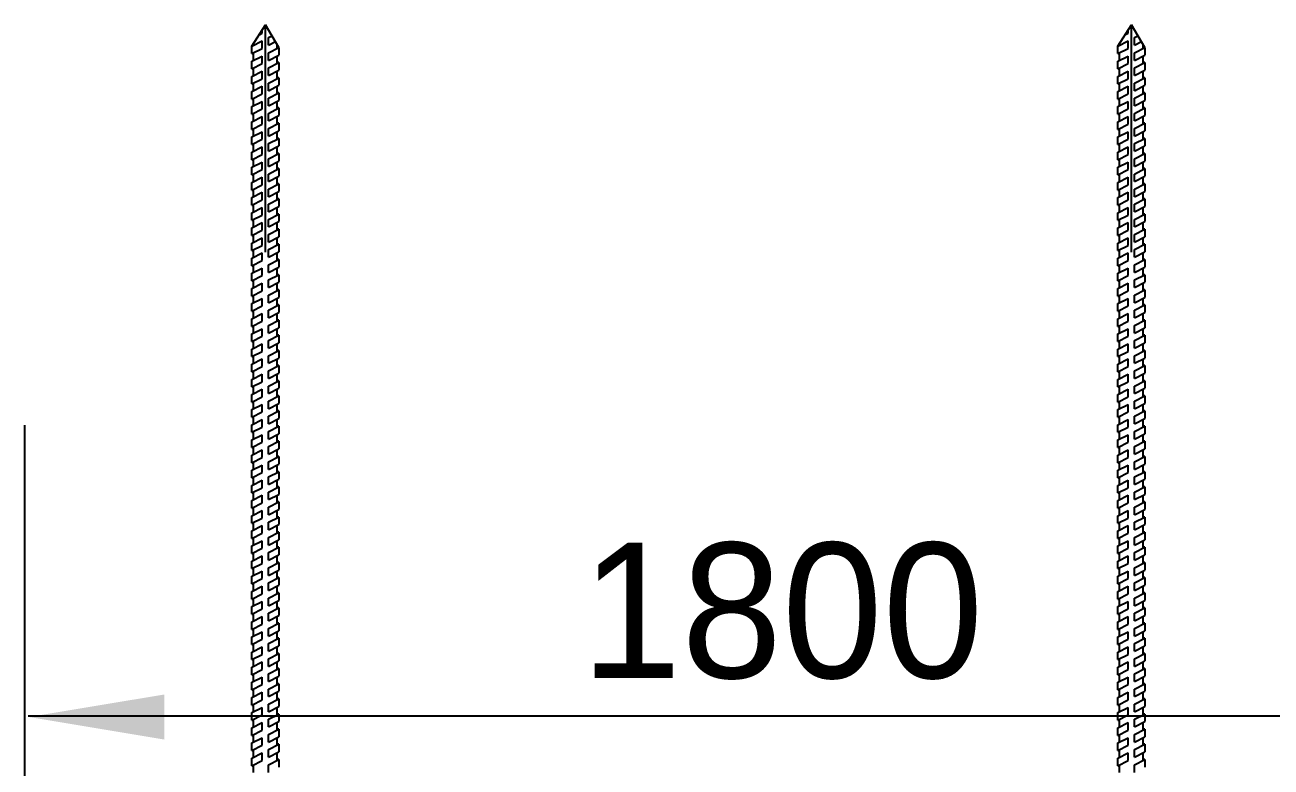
# Model space of a CAD drawing. Header units: millimetres. Extents: x -1985 to 969, y 203 to 500.
# Drawn here: x -1885.69 to -1862.67, y 352.4 to 366.11 of the extents above; entities that cross this region are included whole.
import ezdxf

# ---------------------------------------------------------------- set-up
doc = ezdxf.new("R2010")
doc.units = ezdxf.units.MM
doc.layers.add('А_1500_90', color=7, linetype='Continuous')

msp = doc.modelspace()

# ---------------------------------------------------------------- linework, layer by layer
for p, q in [((-1885.693, 338.933), (-1885.693, 358.72)), ((-1885.632, 353.347), (-1845.142, 353.347))]:
    msp.add_line(p, q)
msp.add_solid([(-1883.116, 353.741), (-1883.116, 352.908), (-1885.616, 353.325)])
at = {"layer": 'А_1500_90'}
for p, q in [((-1881.499, 365.722), (-1881.248, 366.113)), ((-1880.999, 365.696), (-1881.248, 366.113)), ((-1865.499, 365.722), (-1865.248, 366.113)), ((-1864.999, 365.696), (-1865.248, 366.113)), ((-1881.367, 365.928), (-1881.309, 365.958)), ((-1881.309, 365.958), (-1881.309, 366.018)), ((-1881.192, 365.878), (-1881.127, 365.911)), ((-1881.192, 365.738), (-1881.192, 365.878)), ((-1865.367, 365.928), (-1865.309, 365.958)), ((-1865.309, 365.958), (-1865.309, 366.018)), ((-1865.192, 365.878), (-1865.127, 365.911)), ((-1865.192, 365.738), (-1865.192, 365.878)), ((-1881.499, 365.722), (-1881.309, 365.819)), ((-1881.499, 365.582), (-1881.499, 365.722)), ((-1881.499, 365.582), (-1881.309, 365.679)), ((-1881.469, 365.737), (-1881.469, 365.768)), ((-1881.309, 365.679), (-1881.309, 365.819)), ((-1881.192, 365.738), (-1881.063, 365.804)), ((-1881.192, 365.598), (-1880.999, 365.696)), ((-1881.029, 365.681), (-1881.029, 365.747)), ((-1880.999, 365.696), (-1881.029, 365.696)), ((-1880.999, 365.696), (-1880.999, 365.556)), ((-1865.499, 365.722), (-1865.309, 365.819)), ((-1865.499, 365.582), (-1865.499, 365.722)), ((-1865.499, 365.582), (-1865.309, 365.679)), ((-1865.469, 365.737), (-1865.469, 365.768)), ((-1865.309, 365.679), (-1865.309, 365.819)), ((-1865.192, 365.738), (-1865.063, 365.804)), ((-1865.192, 365.598), (-1864.999, 365.696)), ((-1865.029, 365.681), (-1865.029, 365.747)), ((-1864.999, 365.696), (-1865.029, 365.696)), ((-1864.999, 365.696), (-1864.999, 365.556)), ((-1881.499, 365.582), (-1881.469, 365.582)), ((-1881.499, 365.442), (-1881.309, 365.538)), ((-1881.499, 365.302), (-1881.499, 365.442)), ((-1881.469, 365.457), (-1881.469, 365.597)), ((-1881.309, 365.398), (-1881.309, 365.538)), ((-1881.192, 365.458), (-1881.192, 365.598)), ((-1881.192, 365.458), (-1880.999, 365.556)), ((-1881.192, 365.319), (-1880.999, 365.417)), ((-1881.029, 365.402), (-1881.029, 365.541)), ((-1880.999, 365.417), (-1881.029, 365.417)), ((-1880.999, 365.417), (-1880.999, 365.277)), ((-1865.499, 365.582), (-1865.469, 365.582)), ((-1865.499, 365.442), (-1865.309, 365.538)), ((-1865.499, 365.302), (-1865.499, 365.442)), ((-1865.469, 365.457), (-1865.469, 365.597)), ((-1865.309, 365.398), (-1865.309, 365.538)), ((-1865.192, 365.458), (-1865.192, 365.598)), ((-1865.192, 365.458), (-1864.999, 365.556)), ((-1865.192, 365.319), (-1864.999, 365.417)), ((-1865.029, 365.402), (-1865.029, 365.541)), ((-1864.999, 365.417), (-1865.029, 365.417)), ((-1864.999, 365.417), (-1864.999, 365.277)), ((-1881.499, 365.302), (-1881.309, 365.398)), ((-1881.499, 365.302), (-1881.469, 365.302)), ((-1881.499, 365.162), (-1881.309, 365.259)), ((-1881.469, 365.177), (-1881.469, 365.317)), ((-1881.309, 365.119), (-1881.309, 365.259)), ((-1881.192, 365.179), (-1881.192, 365.319)), ((-1881.192, 365.179), (-1880.999, 365.277)), ((-1881.029, 365.121), (-1881.029, 365.262)), ((-1865.499, 365.302), (-1865.309, 365.398)), ((-1865.499, 365.302), (-1865.469, 365.302)), ((-1865.499, 365.162), (-1865.309, 365.259)), ((-1865.469, 365.177), (-1865.469, 365.317)), ((-1865.309, 365.119), (-1865.309, 365.259)), ((-1865.192, 365.179), (-1865.192, 365.319)), ((-1865.192, 365.179), (-1864.999, 365.277)), ((-1865.029, 365.121), (-1865.029, 365.262)), ((-1881.499, 365.022), (-1881.499, 365.162)), ((-1881.499, 365.022), (-1881.309, 365.119)), ((-1881.499, 365.022), (-1881.469, 365.022)), ((-1881.499, 364.882), (-1881.309, 364.979)), ((-1881.469, 364.897), (-1881.469, 365.037)), ((-1881.309, 364.839), (-1881.309, 364.979)), ((-1881.192, 365.038), (-1880.999, 365.137)), ((-1881.192, 364.898), (-1881.192, 365.038)), ((-1881.192, 364.898), (-1880.999, 364.997)), ((-1880.999, 365.137), (-1881.029, 365.137)), ((-1881.029, 364.843), (-1881.029, 364.981)), ((-1880.999, 365.137), (-1880.999, 364.997)), ((-1865.499, 365.022), (-1865.499, 365.162)), ((-1865.499, 365.022), (-1865.309, 365.119)), ((-1865.499, 365.022), (-1865.469, 365.022)), ((-1865.499, 364.882), (-1865.309, 364.979)), ((-1865.469, 364.897), (-1865.469, 365.037)), ((-1865.309, 364.839), (-1865.309, 364.979)), ((-1865.192, 365.038), (-1864.999, 365.137)), ((-1865.192, 364.898), (-1865.192, 365.038)), ((-1865.192, 364.898), (-1864.999, 364.997)), ((-1864.999, 365.137), (-1865.029, 365.137)), ((-1865.029, 364.843), (-1865.029, 364.981)), ((-1864.999, 365.137), (-1864.999, 364.997)), ((-1881.499, 364.742), (-1881.499, 364.882)), ((-1881.499, 364.742), (-1881.309, 364.839)), ((-1881.499, 364.742), (-1881.469, 364.742)), ((-1881.469, 364.618), (-1881.469, 364.757)), ((-1881.192, 364.76), (-1880.999, 364.858)), ((-1881.192, 364.62), (-1881.192, 364.76)), ((-1880.999, 364.858), (-1881.029, 364.858)), ((-1880.999, 364.858), (-1880.999, 364.718)), ((-1865.499, 364.742), (-1865.499, 364.882)), ((-1865.499, 364.742), (-1865.309, 364.839)), ((-1865.499, 364.742), (-1865.469, 364.742)), ((-1865.469, 364.618), (-1865.469, 364.757)), ((-1865.192, 364.76), (-1864.999, 364.858)), ((-1865.192, 364.62), (-1865.192, 364.76)), ((-1864.999, 364.858), (-1865.029, 364.858)), ((-1864.999, 364.858), (-1864.999, 364.718)), ((-1881.499, 364.603), (-1881.309, 364.7)), ((-1881.499, 364.463), (-1881.499, 364.603)), ((-1881.499, 364.463), (-1881.309, 364.56)), ((-1881.309, 364.56), (-1881.309, 364.7)), ((-1881.192, 364.62), (-1880.999, 364.718)), ((-1881.192, 364.479), (-1880.999, 364.578)), ((-1881.029, 364.562), (-1881.029, 364.703)), ((-1880.999, 364.578), (-1881.029, 364.578)), ((-1880.999, 364.578), (-1880.999, 364.438)), ((-1865.499, 364.603), (-1865.309, 364.7)), ((-1865.499, 364.463), (-1865.499, 364.603)), ((-1865.499, 364.463), (-1865.309, 364.56)), ((-1865.309, 364.56), (-1865.309, 364.7)), ((-1865.192, 364.62), (-1864.999, 364.718)), ((-1865.192, 364.479), (-1864.999, 364.578)), ((-1865.029, 364.562), (-1865.029, 364.703)), ((-1864.999, 364.578), (-1865.029, 364.578)), ((-1864.999, 364.578), (-1864.999, 364.438)), ((-1881.499, 364.463), (-1881.469, 364.463)), ((-1881.499, 364.323), (-1881.309, 364.42)), ((-1881.499, 364.183), (-1881.499, 364.323)), ((-1881.499, 364.183), (-1881.309, 364.28)), ((-1881.469, 364.338), (-1881.469, 364.478)), ((-1881.309, 364.28), (-1881.309, 364.42)), ((-1881.192, 364.339), (-1881.192, 364.479)), ((-1881.192, 364.339), (-1880.999, 364.438)), ((-1881.192, 364.199), (-1880.999, 364.298)), ((-1881.029, 364.282), (-1881.029, 364.422)), ((-1880.999, 364.298), (-1881.029, 364.298)), ((-1880.999, 364.298), (-1880.999, 364.158)), ((-1865.499, 364.463), (-1865.469, 364.463)), ((-1865.499, 364.323), (-1865.309, 364.42)), ((-1865.499, 364.183), (-1865.499, 364.323)), ((-1865.499, 364.183), (-1865.309, 364.28)), ((-1865.469, 364.338), (-1865.469, 364.478)), ((-1865.309, 364.28), (-1865.309, 364.42)), ((-1865.192, 364.339), (-1865.192, 364.479)), ((-1865.192, 364.339), (-1864.999, 364.438)), ((-1865.192, 364.199), (-1864.999, 364.298)), ((-1865.029, 364.282), (-1865.029, 364.422)), ((-1864.999, 364.298), (-1865.029, 364.298)), ((-1864.999, 364.298), (-1864.999, 364.158)), ((-1881.499, 364.183), (-1881.469, 364.183)), ((-1881.499, 364.043), (-1881.309, 364.14)), ((-1881.499, 363.903), (-1881.499, 364.043)), ((-1881.469, 364.058), (-1881.469, 364.198)), ((-1881.309, 364), (-1881.309, 364.14)), ((-1881.192, 364.059), (-1881.192, 364.199)), ((-1881.192, 364.059), (-1880.999, 364.158)), ((-1881.029, 364.002), (-1881.029, 364.142)), ((-1865.499, 364.183), (-1865.469, 364.183)), ((-1865.499, 364.043), (-1865.309, 364.14)), ((-1865.499, 363.903), (-1865.499, 364.043)), ((-1865.469, 364.058), (-1865.469, 364.198)), ((-1865.309, 364), (-1865.309, 364.14)), ((-1865.192, 364.059), (-1865.192, 364.199)), ((-1865.192, 364.059), (-1864.999, 364.158)), ((-1865.029, 364.002), (-1865.029, 364.142)), ((-1881.499, 363.903), (-1881.309, 364)), ((-1881.499, 363.903), (-1881.469, 363.903)), ((-1881.499, 363.763), (-1881.309, 363.859)), ((-1881.469, 363.778), (-1881.469, 363.918)), ((-1881.309, 363.719), (-1881.309, 363.859)), ((-1881.192, 363.919), (-1880.999, 364.017)), ((-1881.192, 363.779), (-1881.192, 363.919)), ((-1881.192, 363.779), (-1880.999, 363.877)), ((-1880.999, 364.017), (-1881.029, 364.017)), ((-1881.029, 363.722), (-1881.029, 363.862)), ((-1880.999, 364.017), (-1880.999, 363.877)), ((-1865.499, 363.903), (-1865.309, 364)), ((-1865.499, 363.903), (-1865.469, 363.903)), ((-1865.499, 363.763), (-1865.309, 363.859)), ((-1865.469, 363.778), (-1865.469, 363.918)), ((-1865.309, 363.719), (-1865.309, 363.859)), ((-1865.192, 363.919), (-1864.999, 364.017)), ((-1865.192, 363.779), (-1865.192, 363.919)), ((-1865.192, 363.779), (-1864.999, 363.877)), ((-1864.999, 364.017), (-1865.029, 364.017)), ((-1865.029, 363.722), (-1865.029, 363.862)), ((-1864.999, 364.017), (-1864.999, 363.877)), ((-1881.499, 363.623), (-1881.499, 363.763)), ((-1881.499, 363.623), (-1881.309, 363.719)), ((-1881.499, 363.623), (-1881.469, 363.623)), ((-1881.499, 363.482), (-1881.309, 363.579)), ((-1881.469, 363.497), (-1881.469, 363.638)), ((-1881.309, 363.439), (-1881.309, 363.579)), ((-1881.192, 363.639), (-1880.999, 363.737)), ((-1881.192, 363.499), (-1881.192, 363.639)), ((-1881.192, 363.499), (-1880.999, 363.597)), ((-1880.999, 363.737), (-1881.029, 363.737)), ((-1881.029, 363.441), (-1881.029, 363.582)), ((-1880.999, 363.737), (-1880.999, 363.597)), ((-1865.499, 363.623), (-1865.499, 363.763)), ((-1865.499, 363.623), (-1865.309, 363.719)), ((-1865.499, 363.623), (-1865.469, 363.623)), ((-1865.499, 363.482), (-1865.309, 363.579)), ((-1865.469, 363.497), (-1865.469, 363.638)), ((-1865.309, 363.439), (-1865.309, 363.579)), ((-1865.192, 363.639), (-1864.999, 363.737)), ((-1865.192, 363.499), (-1865.192, 363.639)), ((-1865.192, 363.499), (-1864.999, 363.597)), ((-1864.999, 363.737), (-1865.029, 363.737)), ((-1865.029, 363.441), (-1865.029, 363.582)), ((-1864.999, 363.737), (-1864.999, 363.597)), ((-1881.499, 363.342), (-1881.499, 363.482)), ((-1881.499, 363.342), (-1881.309, 363.439)), ((-1881.499, 363.342), (-1881.469, 363.342)), ((-1881.469, 363.217), (-1881.469, 363.357)), ((-1881.192, 363.358), (-1880.999, 363.457)), ((-1881.192, 363.218), (-1881.192, 363.358)), ((-1880.999, 363.457), (-1881.029, 363.457)), ((-1880.999, 363.457), (-1880.999, 363.317)), ((-1865.499, 363.342), (-1865.499, 363.482)), ((-1865.499, 363.342), (-1865.309, 363.439)), ((-1865.499, 363.342), (-1865.469, 363.342)), ((-1865.469, 363.217), (-1865.469, 363.357)), ((-1865.192, 363.358), (-1864.999, 363.457)), ((-1865.192, 363.218), (-1865.192, 363.358)), ((-1864.999, 363.457), (-1865.029, 363.457)), ((-1864.999, 363.457), (-1864.999, 363.317)), ((-1881.499, 363.202), (-1881.309, 363.299)), ((-1881.499, 363.062), (-1881.499, 363.202)), ((-1881.499, 363.062), (-1881.309, 363.159)), ((-1881.309, 363.159), (-1881.309, 363.299)), ((-1881.192, 363.218), (-1880.999, 363.317)), ((-1881.192, 363.079), (-1880.999, 363.178)), ((-1881.029, 363.162), (-1881.029, 363.301)), ((-1880.999, 363.178), (-1881.029, 363.178)), ((-1880.999, 363.178), (-1880.999, 363.038)), ((-1865.499, 363.202), (-1865.309, 363.299)), ((-1865.499, 363.062), (-1865.499, 363.202)), ((-1865.499, 363.062), (-1865.309, 363.159)), ((-1865.309, 363.159), (-1865.309, 363.299)), ((-1865.192, 363.218), (-1864.999, 363.317)), ((-1865.192, 363.079), (-1864.999, 363.178)), ((-1865.029, 363.162), (-1865.029, 363.301)), ((-1864.999, 363.178), (-1865.029, 363.178)), ((-1864.999, 363.178), (-1864.999, 363.038)), ((-1881.499, 363.062), (-1881.469, 363.062)), ((-1881.499, 362.923), (-1881.309, 363.02)), ((-1881.499, 362.783), (-1881.499, 362.923)), ((-1881.499, 362.783), (-1881.309, 362.88)), ((-1881.469, 362.938), (-1881.469, 363.077)), ((-1881.309, 362.88), (-1881.309, 363.02)), ((-1881.192, 362.939), (-1881.192, 363.079)), ((-1881.192, 362.939), (-1880.999, 363.038)), ((-1881.192, 362.799), (-1880.999, 362.897)), ((-1881.029, 362.882), (-1881.029, 363.022)), ((-1880.999, 362.897), (-1881.029, 362.897)), ((-1880.999, 362.897), (-1880.999, 362.757)), ((-1865.499, 363.062), (-1865.469, 363.062)), ((-1865.499, 362.923), (-1865.309, 363.02)), ((-1865.499, 362.783), (-1865.499, 362.923)), ((-1865.499, 362.783), (-1865.309, 362.88)), ((-1865.469, 362.938), (-1865.469, 363.077)), ((-1865.309, 362.88), (-1865.309, 363.02)), ((-1865.192, 362.939), (-1865.192, 363.079)), ((-1865.192, 362.939), (-1864.999, 363.038)), ((-1865.192, 362.799), (-1864.999, 362.897)), ((-1865.029, 362.882), (-1865.029, 363.022)), ((-1864.999, 362.897), (-1865.029, 362.897)), ((-1864.999, 362.897), (-1864.999, 362.757)), ((-1881.499, 362.783), (-1881.469, 362.783)), ((-1881.499, 362.643), (-1881.309, 362.74)), ((-1881.469, 362.658), (-1881.469, 362.798)), ((-1881.309, 362.6), (-1881.309, 362.74)), ((-1881.192, 362.659), (-1881.192, 362.799)), ((-1881.192, 362.659), (-1880.999, 362.757)), ((-1881.029, 362.603), (-1881.029, 362.742)), ((-1865.499, 362.783), (-1865.469, 362.783)), ((-1865.499, 362.643), (-1865.309, 362.74)), ((-1865.469, 362.658), (-1865.469, 362.798)), ((-1865.309, 362.6), (-1865.309, 362.74)), ((-1865.192, 362.659), (-1865.192, 362.799)), ((-1865.192, 362.659), (-1864.999, 362.757)), ((-1865.029, 362.603), (-1865.029, 362.742)), ((-1881.499, 362.503), (-1881.499, 362.643)), ((-1881.499, 362.503), (-1881.309, 362.6)), ((-1881.499, 362.503), (-1881.469, 362.503)), ((-1881.499, 362.363), (-1881.309, 362.46)), ((-1881.469, 362.378), (-1881.469, 362.518)), ((-1881.309, 362.32), (-1881.309, 362.46)), ((-1881.192, 362.52), (-1880.999, 362.618)), ((-1881.192, 362.38), (-1881.192, 362.52)), ((-1881.192, 362.38), (-1880.999, 362.478)), ((-1880.999, 362.618), (-1881.029, 362.618)), ((-1881.029, 362.322), (-1881.029, 362.463)), ((-1880.999, 362.618), (-1880.999, 362.478)), ((-1865.499, 362.503), (-1865.499, 362.643)), ((-1865.499, 362.503), (-1865.309, 362.6)), ((-1865.499, 362.503), (-1865.469, 362.503)), ((-1865.499, 362.363), (-1865.309, 362.46)), ((-1865.469, 362.378), (-1865.469, 362.518)), ((-1865.309, 362.32), (-1865.309, 362.46)), ((-1865.192, 362.52), (-1864.999, 362.618)), ((-1865.192, 362.38), (-1865.192, 362.52)), ((-1865.192, 362.38), (-1864.999, 362.478)), ((-1864.999, 362.618), (-1865.029, 362.618)), ((-1865.029, 362.322), (-1865.029, 362.463)), ((-1864.999, 362.618), (-1864.999, 362.478)), ((-1881.499, 362.223), (-1881.499, 362.363)), ((-1881.499, 362.223), (-1881.309, 362.32)), ((-1881.499, 362.223), (-1881.469, 362.223)), ((-1881.469, 362.098), (-1881.469, 362.238)), ((-1881.192, 362.24), (-1880.999, 362.338)), ((-1881.192, 362.1), (-1881.192, 362.24)), ((-1881.192, 362.1), (-1880.999, 362.198)), ((-1880.999, 362.338), (-1881.029, 362.338)), ((-1880.999, 362.338), (-1880.999, 362.198)), ((-1865.499, 362.223), (-1865.499, 362.363)), ((-1865.499, 362.223), (-1865.309, 362.32)), ((-1865.499, 362.223), (-1865.469, 362.223)), ((-1865.469, 362.098), (-1865.469, 362.238)), ((-1865.192, 362.24), (-1864.999, 362.338)), ((-1865.192, 362.1), (-1865.192, 362.24)), ((-1865.192, 362.1), (-1864.999, 362.198)), ((-1864.999, 362.338), (-1865.029, 362.338)), ((-1864.999, 362.338), (-1864.999, 362.198)), ((-1881.499, 362.083), (-1881.309, 362.18)), ((-1881.499, 361.943), (-1881.499, 362.083)), ((-1881.499, 361.943), (-1881.309, 362.04)), ((-1881.469, 361.819), (-1881.469, 361.958)), ((-1881.309, 362.04), (-1881.309, 362.18)), ((-1881.192, 361.961), (-1880.999, 362.059)), ((-1881.192, 361.821), (-1881.192, 361.961)), ((-1881.029, 362.044), (-1881.029, 362.182)), ((-1880.999, 362.059), (-1881.029, 362.059)), ((-1880.999, 362.059), (-1880.999, 361.919)), ((-1865.499, 362.083), (-1865.309, 362.18)), ((-1865.499, 361.943), (-1865.499, 362.083)), ((-1865.499, 361.943), (-1865.309, 362.04)), ((-1865.469, 361.819), (-1865.469, 361.958)), ((-1865.309, 362.04), (-1865.309, 362.18)), ((-1865.192, 361.961), (-1864.999, 362.059)), ((-1865.192, 361.821), (-1865.192, 361.961)), ((-1865.029, 362.044), (-1865.029, 362.182)), ((-1864.999, 362.059), (-1865.029, 362.059)), ((-1864.999, 362.059), (-1864.999, 361.919)), ((-1881.499, 361.943), (-1881.469, 361.943)), ((-1881.499, 361.804), (-1881.309, 361.901)), ((-1881.499, 361.664), (-1881.499, 361.804)), ((-1881.499, 361.664), (-1881.309, 361.761)), ((-1881.309, 361.761), (-1881.309, 361.901)), ((-1881.192, 361.821), (-1880.999, 361.919)), ((-1881.192, 361.68), (-1880.999, 361.779)), ((-1881.029, 361.763), (-1881.029, 361.904)), ((-1880.999, 361.779), (-1881.029, 361.779)), ((-1880.999, 361.779), (-1880.999, 361.639)), ((-1865.499, 361.943), (-1865.469, 361.943)), ((-1865.499, 361.804), (-1865.309, 361.901)), ((-1865.499, 361.664), (-1865.499, 361.804)), ((-1865.499, 361.664), (-1865.309, 361.761)), ((-1865.309, 361.761), (-1865.309, 361.901)), ((-1865.192, 361.821), (-1864.999, 361.919)), ((-1865.192, 361.68), (-1864.999, 361.779)), ((-1865.029, 361.763), (-1865.029, 361.904)), ((-1864.999, 361.779), (-1865.029, 361.779)), ((-1864.999, 361.779), (-1864.999, 361.639)), ((-1881.499, 361.664), (-1881.469, 361.664)), ((-1881.499, 361.524), (-1881.309, 361.621)), ((-1881.499, 361.384), (-1881.499, 361.524)), ((-1881.469, 361.539), (-1881.469, 361.679)), ((-1881.309, 361.481), (-1881.309, 361.621)), ((-1881.192, 361.54), (-1881.192, 361.68)), ((-1881.192, 361.54), (-1880.999, 361.639)), ((-1881.192, 361.4), (-1880.999, 361.498)), ((-1881.029, 361.483), (-1881.029, 361.623)), ((-1880.999, 361.498), (-1881.029, 361.498)), ((-1880.999, 361.498), (-1880.999, 361.358)), ((-1865.499, 361.664), (-1865.469, 361.664)), ((-1865.499, 361.524), (-1865.309, 361.621)), ((-1865.499, 361.384), (-1865.499, 361.524)), ((-1865.469, 361.539), (-1865.469, 361.679)), ((-1865.309, 361.481), (-1865.309, 361.621)), ((-1865.192, 361.54), (-1865.192, 361.68)), ((-1865.192, 361.54), (-1864.999, 361.639)), ((-1865.192, 361.4), (-1864.999, 361.498)), ((-1865.029, 361.483), (-1865.029, 361.623)), ((-1864.999, 361.498), (-1865.029, 361.498)), ((-1864.999, 361.498), (-1864.999, 361.358)), ((-1881.499, 361.384), (-1881.309, 361.481)), ((-1881.499, 361.384), (-1881.469, 361.384)), ((-1881.499, 361.244), (-1881.309, 361.341)), ((-1881.469, 361.259), (-1881.469, 361.399)), ((-1881.309, 361.201), (-1881.309, 361.341)), ((-1881.192, 361.26), (-1881.192, 361.4)), ((-1881.192, 361.26), (-1880.999, 361.358)), ((-1881.029, 361.203), (-1881.029, 361.343)), ((-1865.499, 361.384), (-1865.309, 361.481)), ((-1865.499, 361.384), (-1865.469, 361.384)), ((-1865.499, 361.244), (-1865.309, 361.341)), ((-1865.469, 361.259), (-1865.469, 361.399)), ((-1865.309, 361.201), (-1865.309, 361.341)), ((-1865.192, 361.26), (-1865.192, 361.4)), ((-1865.192, 361.26), (-1864.999, 361.358)), ((-1865.029, 361.203), (-1865.029, 361.343)), ((-1881.499, 361.104), (-1881.499, 361.244)), ((-1881.499, 361.104), (-1881.309, 361.201)), ((-1881.499, 361.104), (-1881.469, 361.104)), ((-1881.499, 360.964), (-1881.309, 361.06)), ((-1881.469, 360.979), (-1881.469, 361.119)), ((-1881.309, 360.92), (-1881.309, 361.06)), ((-1881.192, 361.12), (-1880.999, 361.218)), ((-1881.192, 360.98), (-1881.192, 361.12)), ((-1881.192, 360.98), (-1880.999, 361.078)), ((-1880.999, 361.218), (-1881.029, 361.218)), ((-1881.029, 360.922), (-1881.029, 361.063)), ((-1880.999, 361.218), (-1880.999, 361.078)), ((-1865.499, 361.104), (-1865.499, 361.244)), ((-1865.499, 361.104), (-1865.309, 361.201)), ((-1865.499, 361.104), (-1865.469, 361.104)), ((-1865.499, 360.964), (-1865.309, 361.06)), ((-1865.469, 360.979), (-1865.469, 361.119)), ((-1865.309, 360.92), (-1865.309, 361.06)), ((-1865.192, 361.12), (-1864.999, 361.218)), ((-1865.192, 360.98), (-1865.192, 361.12)), ((-1865.192, 360.98), (-1864.999, 361.078)), ((-1864.999, 361.218), (-1865.029, 361.218)), ((-1865.029, 360.922), (-1865.029, 361.063)), ((-1864.999, 361.218), (-1864.999, 361.078)), ((-1881.499, 360.824), (-1881.499, 360.964)), ((-1881.499, 360.824), (-1881.309, 360.92)), ((-1881.499, 360.824), (-1881.469, 360.824)), ((-1881.469, 360.698), (-1881.469, 360.839)), ((-1881.192, 360.84), (-1880.999, 360.938)), ((-1881.192, 360.7), (-1881.192, 360.84)), ((-1880.999, 360.938), (-1881.029, 360.938)), ((-1880.999, 360.938), (-1880.999, 360.798)), ((-1865.499, 360.824), (-1865.499, 360.964)), ((-1865.499, 360.824), (-1865.309, 360.92)), ((-1865.499, 360.824), (-1865.469, 360.824)), ((-1865.469, 360.698), (-1865.469, 360.839)), ((-1865.192, 360.84), (-1864.999, 360.938)), ((-1865.192, 360.7), (-1865.192, 360.84)), ((-1864.999, 360.938), (-1865.029, 360.938)), ((-1864.999, 360.938), (-1864.999, 360.798)), ((-1881.499, 360.683), (-1881.309, 360.78)), ((-1881.499, 360.543), (-1881.499, 360.683)), ((-1881.499, 360.543), (-1881.309, 360.64)), ((-1881.309, 360.64), (-1881.309, 360.78)), ((-1881.192, 360.7), (-1880.999, 360.798)), ((-1881.192, 360.559), (-1880.999, 360.658)), ((-1881.029, 360.642), (-1881.029, 360.782)), ((-1880.999, 360.658), (-1881.029, 360.658)), ((-1880.999, 360.658), (-1880.999, 360.518)), ((-1865.499, 360.683), (-1865.309, 360.78)), ((-1865.499, 360.543), (-1865.499, 360.683)), ((-1865.499, 360.543), (-1865.309, 360.64)), ((-1865.309, 360.64), (-1865.309, 360.78)), ((-1865.192, 360.7), (-1864.999, 360.798)), ((-1865.192, 360.559), (-1864.999, 360.658)), ((-1865.029, 360.642), (-1865.029, 360.782)), ((-1864.999, 360.658), (-1865.029, 360.658)), ((-1864.999, 360.658), (-1864.999, 360.518)), ((-1881.499, 360.543), (-1881.469, 360.543)), ((-1881.499, 360.403), (-1881.309, 360.5)), ((-1881.499, 360.263), (-1881.499, 360.403)), ((-1881.499, 360.263), (-1881.309, 360.36)), ((-1881.469, 360.418), (-1881.469, 360.558)), ((-1881.309, 360.36), (-1881.309, 360.5)), ((-1881.192, 360.419), (-1881.192, 360.559)), ((-1881.192, 360.419), (-1880.999, 360.518)), ((-1881.192, 360.28), (-1880.999, 360.378)), ((-1881.029, 360.363), (-1881.029, 360.502)), ((-1880.999, 360.378), (-1881.029, 360.378)), ((-1880.999, 360.378), (-1880.999, 360.238)), ((-1865.499, 360.543), (-1865.469, 360.543)), ((-1865.499, 360.403), (-1865.309, 360.5)), ((-1865.499, 360.263), (-1865.499, 360.403)), ((-1865.499, 360.263), (-1865.309, 360.36)), ((-1865.469, 360.418), (-1865.469, 360.558)), ((-1865.309, 360.36), (-1865.309, 360.5)), ((-1865.192, 360.419), (-1865.192, 360.559)), ((-1865.192, 360.419), (-1864.999, 360.518)), ((-1865.192, 360.28), (-1864.999, 360.378)), ((-1865.029, 360.363), (-1865.029, 360.502)), ((-1864.999, 360.378), (-1865.029, 360.378)), ((-1864.999, 360.378), (-1864.999, 360.238)), ((-1881.499, 360.263), (-1881.469, 360.263)), ((-1881.499, 360.124), (-1881.309, 360.221)), ((-1881.499, 359.984), (-1881.499, 360.124)), ((-1881.469, 360.139), (-1881.469, 360.278)), ((-1881.309, 360.081), (-1881.309, 360.221)), ((-1881.192, 360.14), (-1881.192, 360.28)), ((-1881.192, 360.14), (-1880.999, 360.238)), ((-1881.029, 360.083), (-1881.029, 360.223)), ((-1865.499, 360.263), (-1865.469, 360.263)), ((-1865.499, 360.124), (-1865.309, 360.221)), ((-1865.499, 359.984), (-1865.499, 360.124)), ((-1865.469, 360.139), (-1865.469, 360.278)), ((-1865.309, 360.081), (-1865.309, 360.221)), ((-1865.192, 360.14), (-1865.192, 360.28)), ((-1865.192, 360.14), (-1864.999, 360.238)), ((-1865.029, 360.083), (-1865.029, 360.223)), ((-1881.499, 359.984), (-1881.309, 360.081)), ((-1881.499, 359.984), (-1881.469, 359.984)), ((-1881.499, 359.844), (-1881.309, 359.94)), ((-1881.469, 359.859), (-1881.469, 359.999)), ((-1881.309, 359.8), (-1881.309, 359.94)), ((-1881.192, 360), (-1880.999, 360.098)), ((-1881.192, 359.86), (-1881.192, 360)), ((-1881.192, 359.86), (-1880.999, 359.958)), ((-1880.999, 360.098), (-1881.029, 360.098)), ((-1881.029, 359.804), (-1881.029, 359.943)), ((-1880.999, 360.098), (-1880.999, 359.958)), ((-1865.499, 359.984), (-1865.309, 360.081)), ((-1865.499, 359.984), (-1865.469, 359.984)), ((-1865.499, 359.844), (-1865.309, 359.94)), ((-1865.469, 359.859), (-1865.469, 359.999)), ((-1865.309, 359.8), (-1865.309, 359.94)), ((-1865.192, 360), (-1864.999, 360.098)), ((-1865.192, 359.86), (-1865.192, 360)), ((-1865.192, 359.86), (-1864.999, 359.958)), ((-1864.999, 360.098), (-1865.029, 360.098)), ((-1865.029, 359.804), (-1865.029, 359.943)), ((-1864.999, 360.098), (-1864.999, 359.958)), ((-1881.499, 359.704), (-1881.499, 359.844)), ((-1881.499, 359.704), (-1881.309, 359.8)), ((-1881.499, 359.704), (-1881.469, 359.704)), ((-1881.499, 359.564), (-1881.309, 359.661)), ((-1881.469, 359.579), (-1881.469, 359.719)), ((-1881.309, 359.521), (-1881.309, 359.661)), ((-1881.192, 359.721), (-1880.999, 359.819)), ((-1881.192, 359.581), (-1881.192, 359.721)), ((-1881.192, 359.581), (-1880.999, 359.679)), ((-1880.999, 359.819), (-1881.029, 359.819)), ((-1881.029, 359.523), (-1881.029, 359.664)), ((-1880.999, 359.819), (-1880.999, 359.679)), ((-1865.499, 359.704), (-1865.499, 359.844)), ((-1865.499, 359.704), (-1865.309, 359.8)), ((-1865.499, 359.704), (-1865.469, 359.704)), ((-1865.499, 359.564), (-1865.309, 359.661)), ((-1865.469, 359.579), (-1865.469, 359.719)), ((-1865.309, 359.521), (-1865.309, 359.661)), ((-1865.192, 359.721), (-1864.999, 359.819)), ((-1865.192, 359.581), (-1865.192, 359.721)), ((-1865.192, 359.581), (-1864.999, 359.679)), ((-1864.999, 359.819), (-1865.029, 359.819)), ((-1865.029, 359.523), (-1865.029, 359.664)), ((-1864.999, 359.819), (-1864.999, 359.679)), ((-1881.499, 359.424), (-1881.499, 359.564)), ((-1881.499, 359.424), (-1881.309, 359.521)), ((-1881.499, 359.424), (-1881.469, 359.424)), ((-1881.469, 359.299), (-1881.469, 359.439)), ((-1881.192, 359.44), (-1880.999, 359.539)), ((-1881.192, 359.3), (-1881.192, 359.44)), ((-1880.999, 359.539), (-1881.029, 359.539)), ((-1880.999, 359.539), (-1880.999, 359.399)), ((-1865.499, 359.424), (-1865.499, 359.564)), ((-1865.499, 359.424), (-1865.309, 359.521)), ((-1865.499, 359.424), (-1865.469, 359.424)), ((-1865.469, 359.299), (-1865.469, 359.439)), ((-1865.192, 359.44), (-1864.999, 359.539)), ((-1865.192, 359.3), (-1865.192, 359.44)), ((-1864.999, 359.539), (-1865.029, 359.539)), ((-1864.999, 359.539), (-1864.999, 359.399)), ((-1881.499, 359.284), (-1881.309, 359.381)), ((-1881.499, 359.144), (-1881.499, 359.284)), ((-1881.499, 359.144), (-1881.309, 359.241)), ((-1881.309, 359.241), (-1881.309, 359.381)), ((-1881.192, 359.3), (-1880.999, 359.399)), ((-1881.192, 359.161), (-1880.999, 359.26)), ((-1881.029, 359.244), (-1881.029, 359.383)), ((-1880.999, 359.26), (-1881.029, 359.26)), ((-1880.999, 359.26), (-1880.999, 359.12)), ((-1865.499, 359.284), (-1865.309, 359.381)), ((-1865.499, 359.144), (-1865.499, 359.284)), ((-1865.499, 359.144), (-1865.309, 359.241)), ((-1865.309, 359.241), (-1865.309, 359.381)), ((-1865.192, 359.3), (-1864.999, 359.399)), ((-1865.192, 359.161), (-1864.999, 359.26)), ((-1865.029, 359.244), (-1865.029, 359.383)), ((-1864.999, 359.26), (-1865.029, 359.26)), ((-1864.999, 359.26), (-1864.999, 359.12)), ((-1881.499, 359.144), (-1881.469, 359.144)), ((-1881.499, 359.005), (-1881.309, 359.102)), ((-1881.499, 358.865), (-1881.499, 359.005)), ((-1881.469, 359.02), (-1881.469, 359.159)), ((-1881.309, 358.962), (-1881.309, 359.102)), ((-1881.192, 359.021), (-1881.192, 359.161)), ((-1881.192, 359.021), (-1880.999, 359.12)), ((-1881.192, 358.881), (-1880.999, 358.98)), ((-1881.029, 358.964), (-1881.029, 359.104)), ((-1880.999, 358.98), (-1881.029, 358.98)), ((-1880.999, 358.98), (-1880.999, 358.84)), ((-1865.499, 359.144), (-1865.469, 359.144)), ((-1865.499, 359.005), (-1865.309, 359.102)), ((-1865.499, 358.865), (-1865.499, 359.005)), ((-1865.469, 359.02), (-1865.469, 359.159)), ((-1865.309, 358.962), (-1865.309, 359.102)), ((-1865.192, 359.021), (-1865.192, 359.161)), ((-1865.192, 359.021), (-1864.999, 359.12)), ((-1865.192, 358.881), (-1864.999, 358.98)), ((-1865.029, 358.964), (-1865.029, 359.104)), ((-1864.999, 358.98), (-1865.029, 358.98)), ((-1864.999, 358.98), (-1864.999, 358.84)), ((-1881.499, 358.865), (-1881.309, 358.962)), ((-1881.499, 358.865), (-1881.469, 358.865)), ((-1881.499, 358.725), (-1881.309, 358.822)), ((-1881.469, 358.74), (-1881.469, 358.88)), ((-1881.309, 358.682), (-1881.309, 358.822)), ((-1881.192, 358.741), (-1881.192, 358.881)), ((-1881.192, 358.741), (-1880.999, 358.84)), ((-1881.029, 358.684), (-1881.029, 358.824)), ((-1865.499, 358.865), (-1865.309, 358.962)), ((-1865.499, 358.865), (-1865.469, 358.865)), ((-1865.499, 358.725), (-1865.309, 358.822)), ((-1865.469, 358.74), (-1865.469, 358.88)), ((-1865.309, 358.682), (-1865.309, 358.822)), ((-1865.192, 358.741), (-1865.192, 358.881)), ((-1865.192, 358.741), (-1864.999, 358.84)), ((-1865.029, 358.684), (-1865.029, 358.824)), ((-1881.499, 358.585), (-1881.499, 358.725)), ((-1881.499, 358.585), (-1881.309, 358.682)), ((-1881.499, 358.585), (-1881.469, 358.585)), ((-1881.499, 358.445), (-1881.309, 358.541)), ((-1881.469, 358.46), (-1881.469, 358.6)), ((-1881.309, 358.401), (-1881.309, 358.541)), ((-1881.192, 358.601), (-1880.999, 358.699)), ((-1881.192, 358.461), (-1881.192, 358.601)), ((-1881.192, 358.461), (-1880.999, 358.559)), ((-1880.999, 358.699), (-1881.029, 358.699)), ((-1881.029, 358.404), (-1881.029, 358.544)), ((-1880.999, 358.699), (-1880.999, 358.559)), ((-1865.499, 358.585), (-1865.499, 358.725)), ((-1865.499, 358.585), (-1865.309, 358.682)), ((-1865.499, 358.585), (-1865.469, 358.585)), ((-1865.499, 358.445), (-1865.309, 358.541)), ((-1865.469, 358.46), (-1865.469, 358.6)), ((-1865.309, 358.401), (-1865.309, 358.541)), ((-1865.192, 358.601), (-1864.999, 358.699)), ((-1865.192, 358.461), (-1865.192, 358.601)), ((-1865.192, 358.461), (-1864.999, 358.559)), ((-1864.999, 358.699), (-1865.029, 358.699)), ((-1865.029, 358.404), (-1865.029, 358.544)), ((-1864.999, 358.699), (-1864.999, 358.559)), ((-1881.499, 358.305), (-1881.499, 358.445)), ((-1881.499, 358.305), (-1881.309, 358.401)), ((-1881.499, 358.305), (-1881.469, 358.305)), ((-1881.469, 358.18), (-1881.469, 358.32)), ((-1881.192, 358.321), (-1880.999, 358.419)), ((-1881.192, 358.181), (-1881.192, 358.321)), ((-1881.192, 358.181), (-1880.999, 358.279)), ((-1880.999, 358.419), (-1881.029, 358.419)), ((-1880.999, 358.419), (-1880.999, 358.279)), ((-1865.499, 358.305), (-1865.499, 358.445)), ((-1865.499, 358.305), (-1865.309, 358.401)), ((-1865.499, 358.305), (-1865.469, 358.305)), ((-1865.469, 358.18), (-1865.469, 358.32)), ((-1865.192, 358.321), (-1864.999, 358.419)), ((-1865.192, 358.181), (-1865.192, 358.321)), ((-1865.192, 358.181), (-1864.999, 358.279)), ((-1864.999, 358.419), (-1865.029, 358.419)), ((-1864.999, 358.419), (-1864.999, 358.279)), ((-1881.499, 358.164), (-1881.309, 358.261)), ((-1881.499, 358.024), (-1881.499, 358.164)), ((-1881.499, 358.024), (-1881.309, 358.121)), ((-1881.309, 358.121), (-1881.309, 358.261)), ((-1881.192, 358.04), (-1880.999, 358.139)), ((-1881.029, 358.123), (-1881.029, 358.264)), ((-1880.999, 358.139), (-1881.029, 358.139)), ((-1880.999, 358.139), (-1880.999, 357.999)), ((-1865.499, 358.164), (-1865.309, 358.261)), ((-1865.499, 358.024), (-1865.499, 358.164)), ((-1865.499, 358.024), (-1865.309, 358.121)), ((-1865.309, 358.121), (-1865.309, 358.261)), ((-1865.192, 358.04), (-1864.999, 358.139)), ((-1865.029, 358.123), (-1865.029, 358.264)), ((-1864.999, 358.139), (-1865.029, 358.139)), ((-1864.999, 358.139), (-1864.999, 357.999)), ((-1881.499, 358.024), (-1881.469, 358.024)), ((-1881.499, 357.884), (-1881.309, 357.981)), ((-1881.499, 357.744), (-1881.499, 357.884)), ((-1881.499, 357.744), (-1881.309, 357.841)), ((-1881.469, 357.899), (-1881.469, 358.04)), ((-1881.309, 357.841), (-1881.309, 357.981)), ((-1881.192, 357.9), (-1881.192, 358.04)), ((-1881.192, 357.9), (-1880.999, 357.999)), ((-1881.192, 357.76), (-1880.999, 357.858)), ((-1881.029, 357.843), (-1881.029, 357.983)), ((-1880.999, 357.858), (-1881.029, 357.858)), ((-1880.999, 357.858), (-1880.999, 357.718)), ((-1865.499, 358.024), (-1865.469, 358.024)), ((-1865.499, 357.884), (-1865.309, 357.981)), ((-1865.499, 357.744), (-1865.499, 357.884)), ((-1865.499, 357.744), (-1865.309, 357.841)), ((-1865.469, 357.899), (-1865.469, 358.04)), ((-1865.309, 357.841), (-1865.309, 357.981)), ((-1865.192, 357.9), (-1865.192, 358.04)), ((-1865.192, 357.9), (-1864.999, 357.999)), ((-1865.192, 357.76), (-1864.999, 357.858)), ((-1865.029, 357.843), (-1865.029, 357.983)), ((-1864.999, 357.858), (-1865.029, 357.858)), ((-1864.999, 357.858), (-1864.999, 357.718)), ((-1881.499, 357.744), (-1881.469, 357.744)), ((-1881.499, 357.604), (-1881.309, 357.701)), ((-1881.499, 357.464), (-1881.499, 357.604)), ((-1881.469, 357.619), (-1881.469, 357.759)), ((-1881.309, 357.561), (-1881.309, 357.701)), ((-1881.192, 357.62), (-1881.192, 357.76)), ((-1881.192, 357.62), (-1880.999, 357.718)), ((-1881.029, 357.564), (-1881.029, 357.703)), ((-1865.499, 357.744), (-1865.469, 357.744)), ((-1865.499, 357.604), (-1865.309, 357.701)), ((-1865.499, 357.464), (-1865.499, 357.604)), ((-1865.469, 357.619), (-1865.469, 357.759)), ((-1865.309, 357.561), (-1865.309, 357.701)), ((-1865.192, 357.62), (-1865.192, 357.76)), ((-1865.192, 357.62), (-1864.999, 357.718)), ((-1865.029, 357.564), (-1865.029, 357.703)), ((-1881.499, 357.464), (-1881.309, 357.561)), ((-1881.499, 357.464), (-1881.469, 357.464)), ((-1881.499, 357.325), (-1881.309, 357.421)), ((-1881.469, 357.34), (-1881.469, 357.479)), ((-1881.309, 357.281), (-1881.309, 357.421)), ((-1881.192, 357.481), (-1880.999, 357.579)), ((-1881.192, 357.341), (-1881.192, 357.481)), ((-1881.192, 357.341), (-1880.999, 357.439)), ((-1880.999, 357.579), (-1881.029, 357.579)), ((-1881.029, 357.284), (-1881.029, 357.424)), ((-1880.999, 357.579), (-1880.999, 357.439)), ((-1865.499, 357.464), (-1865.309, 357.561)), ((-1865.499, 357.464), (-1865.469, 357.464)), ((-1865.499, 357.325), (-1865.309, 357.421)), ((-1865.469, 357.34), (-1865.469, 357.479)), ((-1865.309, 357.281), (-1865.309, 357.421)), ((-1865.192, 357.481), (-1864.999, 357.579)), ((-1865.192, 357.341), (-1865.192, 357.481)), ((-1865.192, 357.341), (-1864.999, 357.439)), ((-1864.999, 357.579), (-1865.029, 357.579)), ((-1865.029, 357.284), (-1865.029, 357.424)), ((-1864.999, 357.579), (-1864.999, 357.439)), ((-1881.499, 357.185), (-1881.499, 357.325)), ((-1881.499, 357.185), (-1881.309, 357.281)), ((-1881.499, 357.185), (-1881.469, 357.185)), ((-1881.499, 357.044), (-1881.309, 357.141)), ((-1881.469, 357.06), (-1881.469, 357.2)), ((-1881.309, 357.001), (-1881.309, 357.141)), ((-1881.192, 357.201), (-1880.999, 357.299)), ((-1881.192, 357.061), (-1881.192, 357.201)), ((-1881.192, 357.061), (-1880.999, 357.159)), ((-1880.999, 357.299), (-1881.029, 357.299)), ((-1881.029, 357.004), (-1881.029, 357.144)), ((-1880.999, 357.299), (-1880.999, 357.159)), ((-1865.499, 357.185), (-1865.499, 357.325)), ((-1865.499, 357.185), (-1865.309, 357.281)), ((-1865.499, 357.185), (-1865.469, 357.185)), ((-1865.499, 357.044), (-1865.309, 357.141)), ((-1865.469, 357.06), (-1865.469, 357.2)), ((-1865.309, 357.001), (-1865.309, 357.141)), ((-1865.192, 357.201), (-1864.999, 357.299)), ((-1865.192, 357.061), (-1865.192, 357.201)), ((-1865.192, 357.061), (-1864.999, 357.159)), ((-1864.999, 357.299), (-1865.029, 357.299)), ((-1865.029, 357.004), (-1865.029, 357.144)), ((-1864.999, 357.299), (-1864.999, 357.159)), ((-1881.499, 356.904), (-1881.499, 357.044)), ((-1881.499, 356.904), (-1881.309, 357.001)), ((-1881.499, 356.904), (-1881.469, 356.904)), ((-1881.469, 356.78), (-1881.469, 356.92)), ((-1881.192, 356.922), (-1880.999, 357.02)), ((-1881.192, 356.782), (-1881.192, 356.922)), ((-1880.999, 357.02), (-1881.029, 357.02)), ((-1880.999, 357.02), (-1880.999, 356.88)), ((-1865.499, 356.904), (-1865.499, 357.044)), ((-1865.499, 356.904), (-1865.309, 357.001)), ((-1865.499, 356.904), (-1865.469, 356.904)), ((-1865.469, 356.78), (-1865.469, 356.92)), ((-1865.192, 356.922), (-1864.999, 357.02)), ((-1865.192, 356.782), (-1865.192, 356.922)), ((-1864.999, 357.02), (-1865.029, 357.02)), ((-1864.999, 357.02), (-1864.999, 356.88)), ((-1881.499, 356.765), (-1881.309, 356.862)), ((-1881.499, 356.625), (-1881.499, 356.765)), ((-1881.499, 356.625), (-1881.309, 356.722)), ((-1881.309, 356.722), (-1881.309, 356.862)), ((-1881.192, 356.782), (-1880.999, 356.88)), ((-1881.192, 356.641), (-1880.999, 356.74)), ((-1881.029, 356.724), (-1881.029, 356.864)), ((-1880.999, 356.74), (-1881.029, 356.74)), ((-1880.999, 356.74), (-1880.999, 356.6)), ((-1865.499, 356.765), (-1865.309, 356.862)), ((-1865.499, 356.625), (-1865.499, 356.765)), ((-1865.499, 356.625), (-1865.309, 356.722)), ((-1865.309, 356.722), (-1865.309, 356.862)), ((-1865.192, 356.782), (-1864.999, 356.88)), ((-1865.192, 356.641), (-1864.999, 356.74)), ((-1865.029, 356.724), (-1865.029, 356.864)), ((-1864.999, 356.74), (-1865.029, 356.74)), ((-1864.999, 356.74), (-1864.999, 356.6)), ((-1881.499, 356.625), (-1881.469, 356.625)), ((-1881.499, 356.485), (-1881.309, 356.582)), ((-1881.499, 356.345), (-1881.499, 356.485)), ((-1881.499, 356.345), (-1881.309, 356.442)), ((-1881.469, 356.5), (-1881.469, 356.64)), ((-1881.309, 356.442), (-1881.309, 356.582)), ((-1881.192, 356.501), (-1881.192, 356.641)), ((-1881.192, 356.501), (-1880.999, 356.6)), ((-1881.192, 356.362), (-1880.999, 356.46)), ((-1881.029, 356.445), (-1881.029, 356.584)), ((-1880.999, 356.46), (-1881.029, 356.46)), ((-1880.999, 356.46), (-1880.999, 356.32)), ((-1865.499, 356.625), (-1865.469, 356.625)), ((-1865.499, 356.485), (-1865.309, 356.582)), ((-1865.499, 356.345), (-1865.499, 356.485)), ((-1865.499, 356.345), (-1865.309, 356.442)), ((-1865.469, 356.5), (-1865.469, 356.64)), ((-1865.309, 356.442), (-1865.309, 356.582)), ((-1865.192, 356.501), (-1865.192, 356.641)), ((-1865.192, 356.501), (-1864.999, 356.6)), ((-1865.192, 356.362), (-1864.999, 356.46)), ((-1865.029, 356.445), (-1865.029, 356.584)), ((-1864.999, 356.46), (-1865.029, 356.46)), ((-1864.999, 356.46), (-1864.999, 356.32)), ((-1881.499, 356.345), (-1881.469, 356.345)), ((-1881.499, 356.206), (-1881.309, 356.302)), ((-1881.499, 356.066), (-1881.499, 356.206)), ((-1881.469, 356.221), (-1881.469, 356.36)), ((-1881.309, 356.162), (-1881.309, 356.302)), ((-1881.192, 356.222), (-1881.192, 356.362)), ((-1881.192, 356.222), (-1880.999, 356.32)), ((-1881.029, 356.165), (-1881.029, 356.305)), ((-1865.499, 356.345), (-1865.469, 356.345)), ((-1865.499, 356.206), (-1865.309, 356.302)), ((-1865.499, 356.066), (-1865.499, 356.206)), ((-1865.469, 356.221), (-1865.469, 356.36)), ((-1865.309, 356.162), (-1865.309, 356.302)), ((-1865.192, 356.222), (-1865.192, 356.362)), ((-1865.192, 356.222), (-1864.999, 356.32)), ((-1865.029, 356.165), (-1865.029, 356.305)), ((-1881.499, 356.066), (-1881.309, 356.162)), ((-1881.499, 356.066), (-1881.469, 356.066)), ((-1881.499, 355.925), (-1881.309, 356.022)), ((-1881.469, 355.941), (-1881.469, 356.081)), ((-1881.309, 355.882), (-1881.309, 356.022)), ((-1881.192, 356.082), (-1880.999, 356.18)), ((-1881.192, 355.942), (-1881.192, 356.082)), ((-1881.192, 355.942), (-1880.999, 356.04)), ((-1880.999, 356.18), (-1881.029, 356.18)), ((-1881.029, 355.885), (-1881.029, 356.025)), ((-1880.999, 356.18), (-1880.999, 356.04)), ((-1865.499, 356.066), (-1865.309, 356.162)), ((-1865.499, 356.066), (-1865.469, 356.066)), ((-1865.499, 355.925), (-1865.309, 356.022)), ((-1865.469, 355.941), (-1865.469, 356.081)), ((-1865.309, 355.882), (-1865.309, 356.022)), ((-1865.192, 356.082), (-1864.999, 356.18)), ((-1865.192, 355.942), (-1865.192, 356.082)), ((-1865.192, 355.942), (-1864.999, 356.04)), ((-1864.999, 356.18), (-1865.029, 356.18)), ((-1865.029, 355.885), (-1865.029, 356.025)), ((-1864.999, 356.18), (-1864.999, 356.04)), ((-1881.499, 355.785), (-1881.499, 355.925)), ((-1881.499, 355.785), (-1881.309, 355.882)), ((-1881.499, 355.785), (-1881.469, 355.785)), ((-1881.499, 355.645), (-1881.309, 355.742)), ((-1881.469, 355.66), (-1881.469, 355.801)), ((-1881.309, 355.602), (-1881.309, 355.742)), ((-1881.192, 355.802), (-1880.999, 355.9)), ((-1881.192, 355.662), (-1881.192, 355.802)), ((-1881.192, 355.662), (-1880.999, 355.76)), ((-1880.999, 355.9), (-1881.029, 355.9)), ((-1881.029, 355.604), (-1881.029, 355.745)), ((-1880.999, 355.9), (-1880.999, 355.76)), ((-1865.499, 355.785), (-1865.499, 355.925)), ((-1865.499, 355.785), (-1865.309, 355.882)), ((-1865.499, 355.785), (-1865.469, 355.785)), ((-1865.499, 355.645), (-1865.309, 355.742)), ((-1865.469, 355.66), (-1865.469, 355.801)), ((-1865.309, 355.602), (-1865.309, 355.742)), ((-1865.192, 355.802), (-1864.999, 355.9)), ((-1865.192, 355.662), (-1865.192, 355.802)), ((-1865.192, 355.662), (-1864.999, 355.76)), ((-1864.999, 355.9), (-1865.029, 355.9)), ((-1865.029, 355.604), (-1865.029, 355.745)), ((-1864.999, 355.9), (-1864.999, 355.76)), ((-1881.499, 355.505), (-1881.499, 355.645)), ((-1881.499, 355.505), (-1881.309, 355.602)), ((-1881.469, 355.38), (-1881.469, 355.52)), ((-1881.192, 355.521), (-1880.999, 355.62)), ((-1881.192, 355.381), (-1881.192, 355.521)), ((-1880.999, 355.62), (-1881.029, 355.62)), ((-1880.999, 355.62), (-1880.999, 355.48)), ((-1865.499, 355.505), (-1865.499, 355.645)), ((-1865.499, 355.505), (-1865.309, 355.602)), ((-1865.469, 355.38), (-1865.469, 355.52)), ((-1865.192, 355.521), (-1864.999, 355.62)), ((-1865.192, 355.381), (-1865.192, 355.521)), ((-1864.999, 355.62), (-1865.029, 355.62)), ((-1864.999, 355.62), (-1864.999, 355.48)), ((-1881.499, 355.505), (-1881.469, 355.505)), ((-1881.499, 355.365), (-1881.309, 355.462)), ((-1881.499, 355.225), (-1881.499, 355.365)), ((-1881.499, 355.225), (-1881.309, 355.322)), ((-1881.309, 355.322), (-1881.309, 355.462)), ((-1881.192, 355.381), (-1880.999, 355.48)), ((-1881.192, 355.241), (-1880.999, 355.339)), ((-1881.029, 355.324), (-1881.029, 355.464)), ((-1880.999, 355.339), (-1881.029, 355.339)), ((-1880.999, 355.339), (-1880.999, 355.199)), ((-1865.499, 355.505), (-1865.469, 355.505)), ((-1865.499, 355.365), (-1865.309, 355.462)), ((-1865.499, 355.225), (-1865.499, 355.365)), ((-1865.499, 355.225), (-1865.309, 355.322)), ((-1865.309, 355.322), (-1865.309, 355.462)), ((-1865.192, 355.381), (-1864.999, 355.48)), ((-1865.192, 355.241), (-1864.999, 355.339)), ((-1865.029, 355.324), (-1865.029, 355.464)), ((-1864.999, 355.339), (-1865.029, 355.339)), ((-1864.999, 355.339), (-1864.999, 355.199)), ((-1881.499, 355.225), (-1881.469, 355.225)), ((-1881.499, 355.084), (-1881.309, 355.181)), ((-1881.499, 354.944), (-1881.499, 355.084)), ((-1881.469, 355.1), (-1881.469, 355.24)), ((-1881.309, 355.041), (-1881.309, 355.181)), ((-1881.192, 355.101), (-1881.192, 355.241)), ((-1881.192, 355.101), (-1880.999, 355.199)), ((-1881.192, 354.961), (-1880.999, 355.059)), ((-1881.029, 355.044), (-1881.029, 355.184)), ((-1880.999, 355.059), (-1881.029, 355.059)), ((-1880.999, 355.059), (-1880.999, 354.919)), ((-1865.499, 355.225), (-1865.469, 355.225)), ((-1865.499, 355.084), (-1865.309, 355.181)), ((-1865.499, 354.944), (-1865.499, 355.084)), ((-1865.469, 355.1), (-1865.469, 355.24)), ((-1865.309, 355.041), (-1865.309, 355.181)), ((-1865.192, 355.101), (-1865.192, 355.241)), ((-1865.192, 355.101), (-1864.999, 355.199)), ((-1865.192, 354.961), (-1864.999, 355.059)), ((-1865.029, 355.044), (-1865.029, 355.184)), ((-1864.999, 355.059), (-1865.029, 355.059)), ((-1864.999, 355.059), (-1864.999, 354.919)), ((-1881.499, 354.944), (-1881.309, 355.041)), ((-1881.499, 354.944), (-1881.469, 354.944)), ((-1881.499, 354.804), (-1881.309, 354.901)), ((-1881.469, 354.82), (-1881.469, 354.96)), ((-1881.309, 354.761), (-1881.309, 354.901)), ((-1881.192, 354.821), (-1881.192, 354.961)), ((-1881.192, 354.821), (-1880.999, 354.919)), ((-1881.029, 354.765), (-1881.029, 354.904)), ((-1865.499, 354.944), (-1865.309, 355.041)), ((-1865.499, 354.944), (-1865.469, 354.944)), ((-1865.499, 354.804), (-1865.309, 354.901)), ((-1865.469, 354.82), (-1865.469, 354.96)), ((-1865.309, 354.761), (-1865.309, 354.901)), ((-1865.192, 354.821), (-1865.192, 354.961)), ((-1865.192, 354.821), (-1864.999, 354.919)), ((-1865.029, 354.765), (-1865.029, 354.904)), ((-1881.499, 354.664), (-1881.499, 354.804)), ((-1881.499, 354.664), (-1881.309, 354.761)), ((-1881.499, 354.664), (-1881.469, 354.664)), ((-1881.499, 354.525), (-1881.309, 354.622)), ((-1881.469, 354.54), (-1881.469, 354.68)), ((-1881.309, 354.482), (-1881.309, 354.622)), ((-1881.192, 354.682), (-1880.999, 354.78)), ((-1881.192, 354.542), (-1881.192, 354.682)), ((-1881.192, 354.542), (-1880.999, 354.64)), ((-1880.999, 354.78), (-1881.029, 354.78)), ((-1881.029, 354.484), (-1881.029, 354.625)), ((-1880.999, 354.78), (-1880.999, 354.64)), ((-1865.499, 354.664), (-1865.499, 354.804)), ((-1865.499, 354.664), (-1865.309, 354.761)), ((-1865.499, 354.664), (-1865.469, 354.664)), ((-1865.499, 354.525), (-1865.309, 354.622)), ((-1865.469, 354.54), (-1865.469, 354.68)), ((-1865.309, 354.482), (-1865.309, 354.622)), ((-1865.192, 354.682), (-1864.999, 354.78)), ((-1865.192, 354.542), (-1865.192, 354.682)), ((-1865.192, 354.542), (-1864.999, 354.64)), ((-1864.999, 354.78), (-1865.029, 354.78)), ((-1865.029, 354.484), (-1865.029, 354.625)), ((-1864.999, 354.78), (-1864.999, 354.64)), ((-1881.499, 354.385), (-1881.499, 354.525)), ((-1881.499, 354.385), (-1881.309, 354.482)), ((-1881.499, 354.385), (-1881.469, 354.385)), ((-1881.469, 354.26), (-1881.469, 354.4)), ((-1881.192, 354.401), (-1880.999, 354.5)), ((-1881.192, 354.261), (-1881.192, 354.401)), ((-1881.192, 354.261), (-1880.999, 354.36)), ((-1880.999, 354.5), (-1881.029, 354.5)), ((-1880.999, 354.5), (-1880.999, 354.36)), ((-1865.499, 354.385), (-1865.499, 354.525)), ((-1865.499, 354.385), (-1865.309, 354.482)), ((-1865.499, 354.385), (-1865.469, 354.385)), ((-1865.469, 354.26), (-1865.469, 354.4)), ((-1865.192, 354.401), (-1864.999, 354.5)), ((-1865.192, 354.261), (-1865.192, 354.401)), ((-1865.192, 354.261), (-1864.999, 354.36)), ((-1864.999, 354.5), (-1865.029, 354.5)), ((-1864.999, 354.5), (-1864.999, 354.36)), ((-1881.499, 354.245), (-1881.309, 354.342)), ((-1881.499, 354.105), (-1881.499, 354.245)), ((-1881.499, 354.105), (-1881.309, 354.202)), ((-1881.309, 354.202), (-1881.309, 354.342)), ((-1881.192, 354.122), (-1880.999, 354.22)), ((-1881.029, 354.205), (-1881.029, 354.344)), ((-1880.999, 354.22), (-1881.029, 354.22)), ((-1880.999, 354.22), (-1880.999, 354.08)), ((-1865.499, 354.245), (-1865.309, 354.342)), ((-1865.499, 354.105), (-1865.499, 354.245)), ((-1865.499, 354.105), (-1865.309, 354.202)), ((-1865.309, 354.202), (-1865.309, 354.342)), ((-1865.192, 354.122), (-1864.999, 354.22)), ((-1865.029, 354.205), (-1865.029, 354.344)), ((-1864.999, 354.22), (-1865.029, 354.22)), ((-1864.999, 354.22), (-1864.999, 354.08)), ((-1881.499, 354.105), (-1881.469, 354.105)), ((-1881.499, 353.966), (-1881.309, 354.063)), ((-1881.499, 353.826), (-1881.499, 353.966)), ((-1881.499, 353.826), (-1881.309, 353.923)), ((-1881.469, 353.981), (-1881.469, 354.12)), ((-1881.309, 353.923), (-1881.309, 354.063)), ((-1881.192, 353.982), (-1881.192, 354.122)), ((-1881.192, 353.982), (-1880.999, 354.08)), ((-1881.192, 353.842), (-1880.999, 353.94)), ((-1881.029, 353.925), (-1881.029, 354.065)), ((-1880.999, 353.94), (-1881.029, 353.94)), ((-1880.999, 353.94), (-1880.999, 353.8)), ((-1865.499, 354.105), (-1865.469, 354.105)), ((-1865.499, 353.966), (-1865.309, 354.063)), ((-1865.499, 353.826), (-1865.499, 353.966)), ((-1865.499, 353.826), (-1865.309, 353.923)), ((-1865.469, 353.981), (-1865.469, 354.12)), ((-1865.309, 353.923), (-1865.309, 354.063)), ((-1865.192, 353.982), (-1865.192, 354.122)), ((-1865.192, 353.982), (-1864.999, 354.08)), ((-1865.192, 353.842), (-1864.999, 353.94)), ((-1865.029, 353.925), (-1865.029, 354.065)), ((-1864.999, 353.94), (-1865.029, 353.94)), ((-1864.999, 353.94), (-1864.999, 353.8)), ((-1881.499, 353.826), (-1881.469, 353.826)), ((-1881.499, 353.685), (-1881.309, 353.782)), ((-1881.499, 353.545), (-1881.499, 353.685)), ((-1881.469, 353.701), (-1881.469, 353.841)), ((-1881.309, 353.642), (-1881.309, 353.782)), ((-1881.192, 353.702), (-1881.192, 353.842)), ((-1881.192, 353.702), (-1880.999, 353.8)), ((-1881.029, 353.645), (-1881.029, 353.785)), ((-1865.499, 353.826), (-1865.469, 353.826)), ((-1865.499, 353.685), (-1865.309, 353.782)), ((-1865.499, 353.545), (-1865.499, 353.685)), ((-1865.469, 353.701), (-1865.469, 353.841)), ((-1865.309, 353.642), (-1865.309, 353.782)), ((-1865.192, 353.702), (-1865.192, 353.842)), ((-1865.192, 353.702), (-1864.999, 353.8)), ((-1865.029, 353.645), (-1865.029, 353.785)), ((-1881.499, 353.545), (-1881.309, 353.642)), ((-1881.499, 353.545), (-1881.469, 353.545)), ((-1881.499, 353.406), (-1881.309, 353.503)), ((-1881.469, 353.421), (-1881.469, 353.561)), ((-1881.309, 353.363), (-1881.309, 353.503)), ((-1881.192, 353.562), (-1880.999, 353.661)), ((-1881.192, 353.422), (-1881.192, 353.562)), ((-1881.192, 353.422), (-1880.999, 353.521)), ((-1880.999, 353.661), (-1881.029, 353.661)), ((-1881.029, 353.365), (-1881.029, 353.505)), ((-1880.999, 353.661), (-1880.999, 353.521)), ((-1865.499, 353.545), (-1865.309, 353.642)), ((-1865.499, 353.545), (-1865.469, 353.545)), ((-1865.499, 353.406), (-1865.309, 353.503)), ((-1865.469, 353.421), (-1865.469, 353.561)), ((-1865.309, 353.363), (-1865.309, 353.503)), ((-1865.192, 353.562), (-1864.999, 353.661)), ((-1865.192, 353.422), (-1865.192, 353.562)), ((-1865.192, 353.422), (-1864.999, 353.521)), ((-1864.999, 353.661), (-1865.029, 353.661)), ((-1865.029, 353.365), (-1865.029, 353.505)), ((-1864.999, 353.661), (-1864.999, 353.521)), ((-1881.499, 353.266), (-1881.499, 353.406)), ((-1881.499, 353.266), (-1881.309, 353.363)), ((-1881.499, 353.266), (-1881.469, 353.266)), ((-1881.499, 353.126), (-1881.309, 353.222)), ((-1881.469, 353.141), (-1881.469, 353.281)), ((-1881.309, 353.082), (-1881.309, 353.222)), ((-1881.192, 353.282), (-1880.999, 353.38)), ((-1881.192, 353.142), (-1881.192, 353.282)), ((-1881.192, 353.142), (-1880.999, 353.24)), ((-1880.999, 353.38), (-1881.029, 353.38)), ((-1881.029, 353.085), (-1881.029, 353.225)), ((-1880.999, 353.38), (-1880.999, 353.24)), ((-1865.499, 353.266), (-1865.499, 353.406)), ((-1865.499, 353.266), (-1865.309, 353.363)), ((-1865.499, 353.266), (-1865.469, 353.266)), ((-1865.499, 353.126), (-1865.309, 353.222)), ((-1865.469, 353.141), (-1865.469, 353.281)), ((-1865.309, 353.082), (-1865.309, 353.222)), ((-1865.192, 353.282), (-1864.999, 353.38)), ((-1865.192, 353.142), (-1865.192, 353.282)), ((-1865.192, 353.142), (-1864.999, 353.24)), ((-1864.999, 353.38), (-1865.029, 353.38)), ((-1865.029, 353.085), (-1865.029, 353.225)), ((-1864.999, 353.38), (-1864.999, 353.24)), ((-1881.499, 352.986), (-1881.499, 353.126)), ((-1881.499, 352.986), (-1881.309, 353.082)), ((-1881.499, 352.986), (-1881.469, 352.986)), ((-1881.469, 352.861), (-1881.469, 353.001)), ((-1881.192, 353.002), (-1880.999, 353.1)), ((-1881.192, 352.862), (-1881.192, 353.002)), ((-1880.999, 353.1), (-1881.029, 353.1)), ((-1880.999, 353.1), (-1880.999, 352.96)), ((-1865.499, 352.986), (-1865.499, 353.126)), ((-1865.499, 352.986), (-1865.309, 353.082)), ((-1865.499, 352.986), (-1865.469, 352.986)), ((-1865.469, 352.861), (-1865.469, 353.001)), ((-1865.192, 353.002), (-1864.999, 353.1)), ((-1865.192, 352.862), (-1865.192, 353.002)), ((-1864.999, 353.1), (-1865.029, 353.1)), ((-1864.999, 353.1), (-1864.999, 352.96)), ((-1881.499, 352.845), (-1881.309, 352.942)), ((-1881.499, 352.705), (-1881.499, 352.845)), ((-1881.499, 352.705), (-1881.309, 352.802)), ((-1881.309, 352.802), (-1881.309, 352.942)), ((-1881.192, 352.862), (-1880.999, 352.96)), ((-1881.192, 352.722), (-1880.999, 352.82)), ((-1881.029, 352.805), (-1881.029, 352.945)), ((-1880.999, 352.82), (-1881.029, 352.82)), ((-1880.999, 352.82), (-1880.999, 352.68)), ((-1865.499, 352.845), (-1865.309, 352.942)), ((-1865.499, 352.705), (-1865.499, 352.845)), ((-1865.499, 352.705), (-1865.309, 352.802)), ((-1865.309, 352.802), (-1865.309, 352.942)), ((-1865.192, 352.862), (-1864.999, 352.96)), ((-1865.192, 352.722), (-1864.999, 352.82)), ((-1865.029, 352.805), (-1865.029, 352.945)), ((-1864.999, 352.82), (-1865.029, 352.82)), ((-1864.999, 352.82), (-1864.999, 352.68)), ((-1881.499, 352.705), (-1881.469, 352.705)), ((-1881.499, 352.565), (-1881.309, 352.662)), ((-1881.499, 352.425), (-1881.499, 352.565)), ((-1881.499, 352.425), (-1881.309, 352.522)), ((-1881.469, 352.58), (-1881.469, 352.721)), ((-1881.309, 352.522), (-1881.309, 352.662)), ((-1881.192, 352.582), (-1881.192, 352.722)), ((-1881.192, 352.582), (-1880.999, 352.68)), ((-1881.192, 352.441), (-1880.999, 352.539)), ((-1881.029, 352.524), (-1881.029, 352.665)), ((-1880.999, 352.539), (-1881.029, 352.539)), ((-1880.999, 352.539), (-1880.999, 352.399)), ((-1865.499, 352.705), (-1865.469, 352.705)), ((-1865.499, 352.565), (-1865.309, 352.662)), ((-1865.499, 352.425), (-1865.499, 352.565)), ((-1865.499, 352.425), (-1865.309, 352.522)), ((-1865.469, 352.58), (-1865.469, 352.721)), ((-1865.309, 352.522), (-1865.309, 352.662)), ((-1865.192, 352.582), (-1865.192, 352.722)), ((-1865.192, 352.582), (-1864.999, 352.68)), ((-1865.192, 352.441), (-1864.999, 352.539)), ((-1865.029, 352.524), (-1865.029, 352.665)), ((-1864.999, 352.539), (-1865.029, 352.539)), ((-1864.999, 352.539), (-1864.999, 352.399)), ((-1881.499, 352.425), (-1881.469, 352.425)), ((-1881.469, 352.3), (-1881.469, 352.44)), ((-1881.192, 352.301), (-1881.192, 352.441)), ((-1865.499, 352.425), (-1865.469, 352.425)), ((-1865.469, 352.3), (-1865.469, 352.44)), ((-1865.192, 352.301), (-1865.192, 352.441))]:
    msp.add_line(p, q, dxfattribs=at)
at = {"layer": 'А_1500_90', "color": 253}
for p, q in [((-1881.249, 361.913), (-1881.249, 366.112)), ((-1865.249, 361.913), (-1865.249, 366.112))]:
    msp.add_line(p, q, dxfattribs=at)

# ---------------------------------------------------------------- texts
at = {"insert": (-1871.703, 355.277), "char_height": 2.5, "attachment_point": 5}
msp.add_mtext('1800', dxfattribs=at)

doc.saveas('drawing.dxf')
